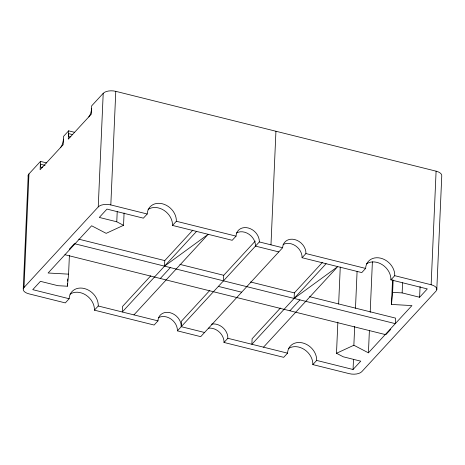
<?xml version="1.0" encoding="UTF-8"?>
<svg xmlns="http://www.w3.org/2000/svg" width="465" height="465" viewBox="0 0 465 465"><rect width="100%" height="100%" fill="white"/><g stroke="black" fill="none" stroke-linecap="round" stroke-linejoin="round"><path stroke-width="0.7" d="M23.25 288.887L28.208 175.293M204.548 332.487L181.251 326.68A12.735 10.247 42.7 0 0 170.091 312.695A12.735 10.247 42.7 0 0 157.96 320.873L98.266 305.999A15.915 12.811 42.7 0 0 84.31 288.515A15.915 12.811 42.7 0 0 69.145 298.739L65.303 302.907L28.906 293.834A9.55 4.691 2.5 0 1 24.011 287.492L28.97 173.898L40.49 161.396L46.535 162.901M40.49 161.396L40.124 169.708L63.164 144.702L63.525 136.39L68.646 130.834L74.696 132.345M68.646 130.834L68.285 139.145L91.32 114.14L91.686 105.828L103.207 93.326A9.55 4.691 2.5 0 1 115.779 91.338L436.094 171.167A9.55 4.691 2.5 0 1 441.75 176.113L436.792 289.707M69.145 298.739L32.748 289.666L40.426 281.331L57.898 285.69L67.419 286.225L67.547 283.325M67.646 281.151L67.739 278.977M67.419 286.225L68.582 274.152L69.401 255.308M24.011 287.492L98.243 206.919L103.207 93.326M288.393 348.599A15.915 12.811 42.7 0 1 304.389 349.552A15.915 12.811 42.7 0 1 312.817 364.589L349.221 373.662A9.55 4.691 2.5 0 0 361.793 371.675L436.031 291.102A9.55 4.691 2.5 0 0 431.136 284.754L394.739 275.687A15.915 12.811 42.7 0 0 380.783 258.203A15.915 12.811 42.7 0 0 365.618 268.427L305.924 253.553A12.735 10.247 42.7 0 0 294.758 239.568A12.735 10.247 42.7 0 0 282.627 247.746L259.331 241.94A12.735 10.247 42.7 0 0 248.165 227.955A12.735 10.247 42.7 0 0 236.034 236.133L176.34 221.259A15.915 12.811 42.7 0 0 162.384 203.775A15.915 12.811 42.7 0 0 147.219 213.999L110.821 204.931L115.779 91.338M124.079 212.993L123.545 225.31L116.773 221.788L117.215 211.668M192.83 230.146L164.767 260.598L164.523 266.143L208.169 234.314L133.937 314.886M181.251 326.68L181.495 321.141L209.791 290.427M223.491 280.837L223.735 275.297L255.239 241.103M270.979 244.846L275.937 131.252M322.408 262.44L294.351 292.892L294.107 298.437L337.753 266.608L263.516 347.181M208.349 328.203A12.735 10.247 42.7 0 1 224.008 342.455L283.702 357.335L287.539 353.168A15.915 12.811 42.7 0 1 302.703 342.943A15.915 12.811 42.7 0 1 316.659 360.422L353.057 369.495L360.741 361.16L343.269 356.806L336.497 353.278L337.857 322.123M338.648 304.005L340.264 267.05M336.497 353.278L353.865 345.245L354.685 326.407M355.481 308.289L357.091 271.339M353.057 369.495L353.499 359.364M353.865 345.245L368.42 352.825L369.396 330.417M370.187 312.352L372.395 261.76M368.42 352.825L411.938 305.592L391.46 304.441L392.536 279.808M391.46 304.441L392.617 292.369L393.158 280.052M366.467 263.864A15.915 12.811 42.7 0 1 382.468 264.812A15.915 12.811 42.7 0 1 390.896 279.854L427.294 288.922L419.616 297.257L402.144 292.904L402.585 282.784M419.616 297.257L420.087 286.417M431.136 284.754L436.094 171.167M147.219 213.999L143.383 218.166L106.979 209.099L99.301 217.434L116.773 221.788M69.994 294.176A15.915 12.811 42.7 0 1 85.996 295.124A15.915 12.811 42.7 0 1 94.424 310.167L98.266 305.999M148.073 209.436A15.915 12.811 42.7 0 1 164.069 210.389A15.915 12.811 42.7 0 1 172.498 225.426L176.34 221.259M150.823 275.733L122.528 306.441L122.289 311.986L196.526 231.413M160.309 278.489L170.347 267.59M157.96 320.873L154.118 325.041L94.424 310.167M236.034 236.133L232.198 240.3L172.498 225.426M158.449 317.7A12.735 10.247 42.7 0 1 171.015 319.048A12.735 10.247 42.7 0 1 177.415 330.848L259.331 241.94M282.627 247.746L200.711 336.654L177.415 330.848M224.008 342.455L227.844 338.288L287.539 353.168M283.115 244.573A12.735 10.247 42.7 0 1 295.682 245.921A12.735 10.247 42.7 0 1 302.081 257.72L305.924 253.553M280.407 308.028L252.111 338.735L251.867 344.274L326.105 263.707M289.893 310.783L299.931 299.884M365.618 268.427L361.776 272.595L302.081 257.72M312.817 364.589L316.659 360.422M390.896 279.854L394.739 275.687M123.545 225.31L106.177 233.349L91.622 225.769L48.104 273.002L68.582 274.152M392.617 292.369L402.144 292.904M72.557 134.612L68.524 133.606A6.365 2.122 -76 0 0 70.843 136.367M45.07 165.342L40.368 164.168A6.365 2.122 -76 0 0 42.687 166.929M278.785 251.914L255.488 246.107A12.735 10.247 42.7 0 0 249.089 234.308A12.735 10.247 42.7 0 0 236.522 232.959M78.725 239.155L164.767 260.598M179.897 264.37L223.735 275.297M250.507 281.97L294.351 292.892M309.492 296.67L395.541 318.112L395.297 323.652L74.4 243.683L69.279 249.24L69.86 249.385M218.37 286.394L241.666 292.2M390.176 329.208L390.757 329.354L385.84 334.695L64.943 254.721M91.564 108.601A6.365 2.122 -76 0 1 88.763 116.918M63.409 139.163A6.365 2.122 -76 0 1 60.607 147.481M28.382 176.764A9.55 4.691 2.5 0 1 28.97 173.898M98.243 206.919A9.55 4.691 2.5 0 1 110.821 204.931M211.476 324.163A12.735 10.247 42.7 0 1 227.844 338.288"/></g></svg>
